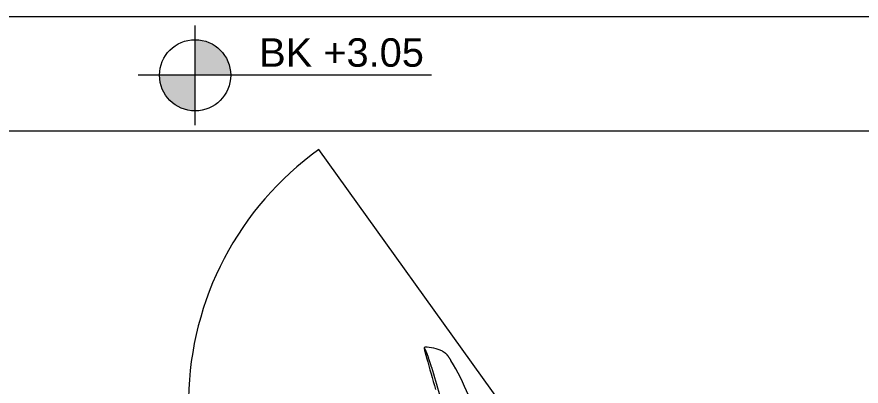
# Model space of a CAD drawing. Extents: x -2012 to 34975, y -1043 to 8321.
# Drawn here: x 4762.2 to 5058.7, y 2343.3 to 2473 of the extents above; entities that cross this region are included whole.
import ezdxf
from ezdxf.enums import TextEntityAlignment as Align

# ---------------------------------------------------------------- set-up
doc = ezdxf.new("R2010")
doc.units = 0
doc.header["$LTSCALE"] = 25
doc.layers.get('0').update_dxf_attribs({"color": 9, "lineweight": 9})
for name, color, linetype, lineweight in [('04', 9, 'Continuous', 9), ('05', 9, 'Continuous', 9), ('21', 9, 'Continuous', 9)]:
    doc.layers.add(name, color=color, linetype=linetype, lineweight=lineweight)
doc.styles.add('Arial', font='arial.ttf', dxfattribs={"height": 2.5})
doc.styles.add('MuuM_TEXT-ITALIC', font='ARIALNI.TTF')

# ---------------------------------------------------------------- blocks, each defined once
blk = doc.blocks.new('p-araba-polo')
blk.add_line((1.2434, -0.7769), (1.8845, -1.6687))
at = {"flags": 128}
blk.add_lwpolyline([(1.5137, -0.9707), (1.5136, -0.9695), (1.5134, -0.9681)], dxfattribs=at)
blk.add_arc((1.2434, -0.7769), 1.0984, 305.7081, 359.024)
for points, degree in [([(1.3581, -0.8058), (1.3759, -0.8479), (1.3959, -0.8891), (1.4202, -0.9276)], 3), ([(1.4882, -0.9052), (1.4785, -0.8731), (1.4689, -0.8405), (1.4597, -0.8079)], 3), ([(1.5054, -0.937), (1.4952, -0.9003), (1.4846, -0.8634), (1.474, -0.8265)], 3), ([(1.4882, -0.9052), (1.4901, -0.9113), (1.4914, -0.9158), (1.4931, -0.9211), (1.495, -0.9267), (1.4964, -0.9304), (1.4978, -0.9343), (1.4991, -0.9376)], 7), ([(1.4882, -0.9052), (1.4882, -0.9052), (1.4882, -0.9052), (1.4882, -0.9052)], 3), ([(1.4882, -0.9052), (1.4882, -0.9052), (1.4882, -0.9052), (1.4882, -0.9052)], 3), ([(1.4496, -0.9605), (1.4386, -0.9555), (1.4345, -0.9495), (1.4302, -0.9441), (1.4257, -0.9363), (1.4202, -0.9276)], 5), ([(1.4202, -0.9276), (1.4202, -0.9277), (1.4203, -0.9277), (1.4203, -0.9278)], 3), ([(1.4203, -0.9278), (1.4203, -0.9278), (1.4202, -0.9277), (1.4202, -0.9277), (1.4202, -0.9277), (1.4202, -0.9276)], 5), ([(1.4295, -0.9406), (1.4295, -0.9407), (1.4296, -0.9408), (1.4297, -0.9409)], 3), ([(1.4296, -0.9409), (1.4296, -0.9408), (1.4295, -0.9407), (1.4295, -0.9406)], 3), ([(1.4991, -0.9376), (1.499, -0.9371), (1.4986, -0.9368), (1.4981, -0.9366)], 3), ([(1.4984, -0.9396), (1.4984, -0.9396), (1.4984, -0.9396), (1.4984, -0.9396), (1.4984, -0.9396), (1.4984, -0.9396)], 5), ([(1.4988, -0.937), (1.4989, -0.9372), (1.499, -0.9374), (1.4991, -0.9376)], 3), ([(1.5119, -0.9689), (1.5104, -0.9659), (1.5088, -0.9621), (1.5069, -0.9576), (1.505, -0.9529), (1.5031, -0.948), (1.5011, -0.9429), (1.4991, -0.9376)], 7), ([(1.5054, -0.9369), (1.5055, -0.937), (1.5053, -0.9371), (1.5048, -0.9369)], 3), ([(1.5108, -0.9561), (1.5101, -0.9537), (1.5094, -0.9511), (1.5087, -0.9484), (1.5079, -0.9456), (1.5071, -0.9428), (1.5063, -0.9399), (1.5054, -0.9369)], 7), ([(1.45, -0.961), (1.4499, -0.9609), (1.4497, -0.9608), (1.4496, -0.9605)], 3), ([(1.4496, -0.9605), (1.4497, -0.9607), (1.4498, -0.9608), (1.4498, -0.9609), (1.4499, -0.9609), (1.45, -0.961)], 5), ([(1.4499, -0.9609), (1.4693, -0.9696), (1.4905, -0.9751), (1.5118, -0.9747)], 3), ([(1.5134, -0.9681), (1.5131, -0.9657), (1.5123, -0.9616), (1.5108, -0.9563)], 3), ([(1.5119, -0.9689), (1.5119, -0.9689), (1.5119, -0.9689), (1.512, -0.9689), (1.512, -0.9689), (1.512, -0.9689)], 5), ([(1.512, -0.9689), (1.512, -0.9689), (1.512, -0.9689), (1.512, -0.9689), (1.5119, -0.9689), (1.5119, -0.9689), (1.5119, -0.9689), (1.5119, -0.9689)], 7), ([(1.5119, -0.9747), (1.5141, -0.9734), (1.5135, -0.972), (1.5137, -0.9707)], 3), ([(1.5126, -0.9702), (1.5125, -0.97), (1.5124, -0.9698), (1.5123, -0.9697), (1.5122, -0.9695), (1.5121, -0.9693), (1.5121, -0.9691), (1.512, -0.9689)], 7), ([(1.512, -0.9689), (1.5121, -0.9691), (1.5121, -0.9693), (1.5122, -0.9695), (1.5123, -0.9697), (1.5124, -0.9699), (1.5125, -0.97), (1.5126, -0.9702)], 7), ([(1.5126, -0.9702), (1.5129, -0.9708), (1.5132, -0.9712), (1.5134, -0.9714), (1.5136, -0.9714), (1.5137, -0.9712), (1.5137, -0.9707), (1.5136, -0.97)], 7)]:
    blk.add_open_spline(points, degree=degree)
for points, knots in [([(1.4494, -0.9597), (1.4494, -0.9597), (1.4494, -0.9597), (1.4494, -0.9597), (1.4494, -0.9597), (1.4494, -0.9597), (1.4494, -0.9597)], [0, 0, 0, 0, 1, 1, 1, 1.000001, 1.000001, 1.000001, 1.000001]), ([(1.4495, -0.9599), (1.4495, -0.9599), (1.4495, -0.9599), (1.4495, -0.9599), (1.4495, -0.9599), (1.4495, -0.9599), (1.4495, -0.9599)], [0, 0, 0, 0, 1, 1, 1, 1.000001, 1.000001, 1.000001, 1.000001]), ([(1.4495, -0.9599), (1.4495, -0.9599), (1.4495, -0.9599), (1.4495, -0.9599), (1.4495, -0.9599), (1.4495, -0.9599), (1.4495, -0.9599)], [0, 0, 0, 0, 1, 1, 1, 1.000001, 1.000001, 1.000001, 1.000001]), ([(1.4495, -0.9602), (1.4495, -0.9602), (1.4495, -0.9602), (1.4495, -0.9602), (1.4495, -0.9602), (1.4495, -0.9602), (1.4495, -0.9602)], [0, 0, 0, 0, 1, 1, 1, 1, 1, 1, 1]), ([(1.4495, -0.9603), (1.4495, -0.9603), (1.4495, -0.9603), (1.4495, -0.9603), (1.4495, -0.9603), (1.4495, -0.9603), (1.4495, -0.9603)], [0, 0, 0, 0, 1, 1, 1, 1, 1, 1, 1]), ([(1.4497, -0.9607), (1.4497, -0.9607), (1.4497, -0.9607), (1.4497, -0.9607), (1.4497, -0.9607), (1.4497, -0.9607), (1.4497, -0.9607)], [0, 0, 0, 0, 1, 1, 1, 1.000001, 1.000001, 1.000001, 1.000001])]:
    blk.add_open_spline(points, degree=3, knots=knots)
blk = doc.blocks.new('danısma')
at = {"layer": '05'}
blk.add_lwpolyline([(-5951.55, 23223.47), (-5411.55, 23223.47), (-5411.55, 23263.47), (-5951.55, 23263.47)], close=True, dxfattribs=at)
blk = doc.blocks.new('0_elevationtarget-p-bk')
h = blk.add_hatch(color=254)
h.paths.add_polyline_path([(2.5, 0, 0.414214), (0, 2.5), (0, 0)])
h.paths.add_polyline_path([(0, 0), (-2.5, 0, 0.414214), (0, -2.5)])
blk.add_line((0, -3.5), (0, 3.5))
blk.add_lwpolyline([(16.605, 0), (-4, 0)])
blk.add_circle((0, 0), 2.5)
at = {"style": 'Arial'}
blk.add_attdef('BITMISKOT', text='', height=2, dxfattribs=at).set_placement((4.5, 0), align=Align.BOTTOM_LEFT)
at = {"style": 'MuuM_TEXT-ITALIC'}
blk.add_attdef('FINISHINGFLOORLEVEL', text='', height=2, dxfattribs=at).set_placement((4.5, -0.592), align=Align.TOP_LEFT)

msp = doc.modelspace()

# ---------------------------------------------------------------- block references
at = {"layer": '04', "xscale": 100, "yscale": 100, "zscale": 100, "rotation": 180}
msp.add_blockref('p-araba-polo', (5056.61, 2259.5), dxfattribs=at)
at = {"layer": '05'}
msp.add_blockref('danısma', (10543.89, -20790.46), dxfattribs=at)
at = {"layer": '21'}
ref = msp.add_blockref('0_elevationtarget-p-bk', (4824.76, 2452.5), dxfattribs=dict(at, xscale=5, yscale=5, zscale=5))
ref.add_attrib('BITMISKOT', 'BK +3.05', dxfattribs={"layer": '0', "height": 10, "style": 'Arial'}).set_placement((4847.26, 2452.5), align=Align.BOTTOM_LEFT)

doc.saveas('drawing.dxf')
